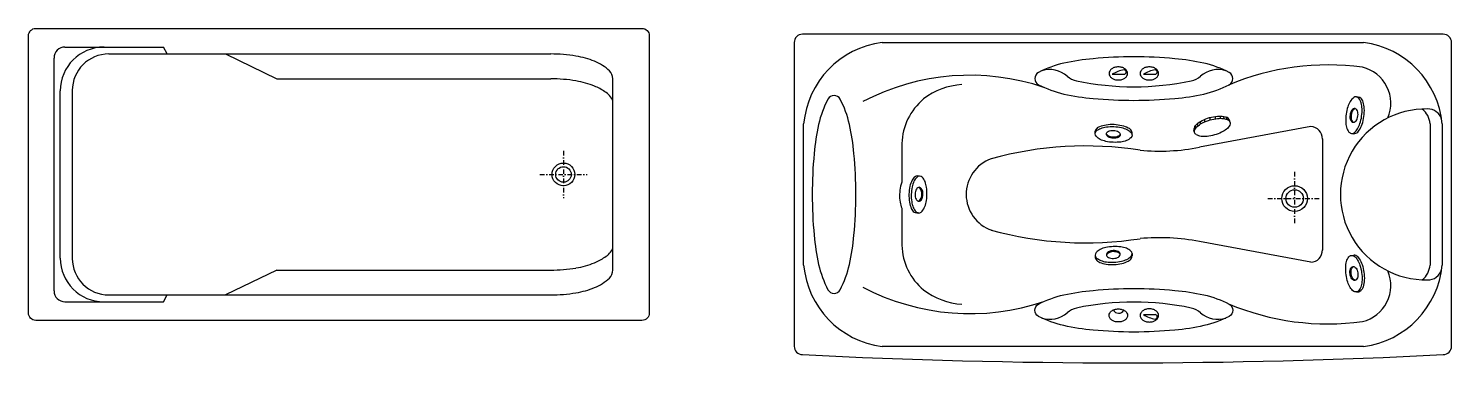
# Model space of a CAD drawing. Header units: millimetres. Extents: x 1333 to 16253, y 1167 to 12480.
# Drawn here: x 5888 to 9785, y 11552 to 12475 of the extents above; entities that cross this region are included whole.
import ezdxf

# ---------------------------------------------------------------- set-up
doc = ezdxf.new("R2010")
doc.units = ezdxf.units.MM
doc.linetypes.add('DASHDOT', pattern=[25.4, 12.7, -6.35, 0, -6.35])

# ---------------------------------------------------------------- blocks, each defined once
blk = doc.blocks.new('3')
at = {"color": 0}
for p, q in [((-2183.3, -2034.9), (-2183.3, -1396.9)), ((-2153.3, -1366.9), (-1883.3, -1366.9)), ((-2033.3, -1385.9), (-823.3, -1385.9)), ((-1873.3, -1385.9), (-1883.3, -1366.9)), ((-1713.3, -1385.9), (-1573.3, -1453.9)), ((-1573.3, -1453.9), (-823.3, -1453.9)), ((-653.3, -1977.9), (-653.3, -1453.9)), ((-2166.3, -1944.9), (-2166.3, -1486.9)), ((-2133.3, -1485.9), (-2133.3, -1945.9)), ((-1573.3, -1977.9), (-1713.3, -2045.9)), ((-1573.3, -1977.9), (-823.3, -1977.9)), ((-2153.3, -2064.9), (-1883.3, -2064.9)), ((-2033.3, -2045.9), (-823.3, -2045.9)), ((-1883.3, -2064.9), (-1873.3, -2045.9))]:
    blk.add_line(p, q, dxfattribs=at)
at = {"color": 0, "linetype": 'DASHDOT'}
for p, q in [((-788.3, -1650.9), (-788.3, -1780.9)), ((-853.3, -1715.9), (-723.3, -1715.9))]:
    blk.add_line(p, q, dxfattribs=at)
at = {"color": 0}
blk.add_lwpolyline([(-2233.3, -2115.9, -0.414214), (-2253.3, -2095.9), (-2253.3, -1335.9, -0.414214), (-2233.3, -1315.9), (-573.3, -1315.9, -0.414214), (-553.3, -1335.9), (-553.3, -2095.9, -0.414214), (-573.3, -2115.9)], format="xyb", close=True, dxfattribs=at)
for radius in [31.3, 21.3]:
    blk.add_circle((-788.3, -1715.9), radius, dxfattribs=at)
for centre, radius, start, end in [((-2153.3, -1396.9), 30, 90, 180), ((-2046.3, -1486.9), 120, 90, 180), ((-2033.3, -1485.9), 100, 90, 180), ((-823.3, -1810), 424.1, 80.5924, 90), ((-794, -1633.1), 244.7, 68.1986, 80.5924), ((-749.6, -1522.2), 125.3, 46.0001, 68.1986), ((-683.7, -1453.9), 30.4, 0, 46.0001), ((-823.3, -1878), 424.1, 80.5924, 90), ((-794, -1701.1), 244.7, 68.1986, 80.5924), ((-749.6, -1590.2), 125.3, 53.4212, 68.1986), ((-695.9, -1529.6), 45.2, 19.6447, 62.4529), ((-2046.3, -1944.9), 120, 180, 270), ((-2033.3, -1945.9), 100, 180, 270), ((-749.6, -1841.6), 125.3, 291.8014, 306.5788), ((-695.9, -1902.2), 45.2, 297.5471, 340.3553), ((-823.3, -1553.8), 424.1, 270, 279.4076), ((-794, -1730.7), 244.7, 279.4076, 291.8014), ((-683.7, -1977.9), 30.4, 313.9999, 0), ((-794, -1798.7), 244.7, 279.4076, 291.8014), ((-749.6, -1909.6), 125.3, 291.8014, 313.9999), ((-2153.3, -2034.9), 30, 180, 270), ((-823.3, -1621.8), 424.1, 270, 279.4076)]:
    blk.add_arc(centre, radius, start, end, dxfattribs=at)
blk = doc.blocks.new('4')
at = {"color": 0}
for p, q in [((1383, -1503.3), (1389.5, -1504.2)), ((995.5, -1557.2), (997.6, -1563.2)), ((667.6, -1604.2), (667.9, -1597.6)), ((939.8, -1601), (938, -1594.7)), ((1031.8, -1562.1), (1034, -1568.4)), ((1037.1, -1573.3), (1035.3, -1566.9)), ((768.7, -1608.6), (768.9, -1602)), ((1369.2, -1603.5), (1375.7, -1604.4)), ((187, -1720.3), (180.4, -1720.1)), ((184.2, -1821.4), (177.6, -1821.3)), ((667.6, -1937.1), (667.9, -1943.7)), ((768.7, -1932.7), (768.9, -1939.2)), ((1369.2, -1937.7), (1375.7, -1936.8)), ((1383, -2037.9), (1389.5, -2037))]:
    blk.add_line(p, q, dxfattribs=at)
at = {"color": 0, "linetype": 'DASHDOT'}
for p, q in [((1213.8, -1708.7), (1213.8, -1855)), ((1140.6, -1781.9), (1286.9, -1781.9))]:
    blk.add_line(p, q, dxfattribs=at)
at = {"color": 0}
for points in [[(-134, -1331.9, 0.414214), (-156.5, -1354.4), (-156.5, -2186.9, 0.414214), (-134, -2209.4, 0.025641), (1621, -2209.4, 0.414214), (1643.5, -2186.9), (1643.5, -1354.4, 0.414214), (1621, -1331.9)], [(1044.8, -1453.3, 0.277489), (1034.8, -1436.7, 0.068007), (965.4, -1411.1, 0.031418), (885.4, -1398.8, 0.022714), (773.7, -1393.7, 0.022714), (661.9, -1398.8, 0.031418), (581.9, -1411.1, 0.068007), (512.5, -1436.7, 0.277489), (502.5, -1453.3, 0.277489), (512.5, -1470, 0.068007), (581.9, -1495.5, 0.031418), (661.9, -1507.8, 0.022714), (773.7, -1512.9, 0.022714), (885.4, -1507.8, 0.031418), (965.4, -1495.5, 0.068007), (1034.8, -1470, 0.277489)], [(705.7, -1439.2, 0.133197), (707.4, -1445.7, 0.106752), (713.1, -1451.9, 0.082854), (721, -1455.7, 0.071388), (731.1, -1457.1, 0.071388), (741.1, -1455.7, 0.082854), (749, -1451.9, 0.106752), (754.7, -1445.7, 0.133197), (756.4, -1439.2, 0.133197), (754.7, -1432.6, 0.106752), (749, -1426.5, 0.082854), (741.1, -1422.6, 0.071388), (731.1, -1421.2, 0.071388), (721, -1422.6, 0.082854), (713.1, -1426.5, 0.106752), (707.4, -1432.6, 0.133197)], [(790.8, -1439.2, 0.133197), (792.5, -1445.7, 0.106752), (798.2, -1451.9, 0.082854), (806.1, -1455.7, 0.071388), (816.1, -1457.1, 0.071388), (826.2, -1455.7, 0.082854), (834.1, -1451.9, 0.106752), (839.7, -1445.7, 0.133197), (841.5, -1439.2, 0.133197), (839.7, -1432.6, 0.106752), (834.1, -1426.5, 0.082854), (826.2, -1422.6, 0.071388), (816.1, -1421.2, 0.071388), (806.1, -1422.6, 0.082854), (798.2, -1426.5, 0.106752), (792.5, -1432.6, 0.133197)], [(-47.4, -1499.5, 0.277489), (-64, -1509.5, 0.068007), (-89.5, -1578.9, 0.031418), (-101.9, -1658.9, 0.022714), (-107, -1770.6, 0.022714), (-101.9, -1882.4, 0.031418), (-89.5, -1962.3, 0.068007), (-64, -2031.7, 0.277489), (-47.4, -2041.7, 0.277489), (-30.7, -2031.7, 0.068007), (-5.2, -1962.3, 0.031418), (7.2, -1882.4, 0.022714), (12.3, -1770.6, 0.022714), (7.2, -1658.9, 0.031418), (-5.2, -1578.9, 0.068007), (-30.7, -1509.5, 0.277489)], [(1383, -1503.3, 0.195373), (1375.6, -1505.2, 0.099475), (1365.9, -1515.9, 0.057039), (1359.4, -1530.3, 0.043658), (1354.8, -1550.5, 0.043658), (1353.7, -1571.1, 0.057039), (1356.1, -1586.7, 0.099475), (1362.6, -1599.7, 0.195373), (1369.2, -1603.5, 0.195373), (1376.5, -1601.6, 0.099475), (1386.3, -1590.9, 0.057039), (1392.8, -1576.5, 0.043658), (1397.4, -1556.3, 0.043658), (1398.4, -1535.7, 0.057039), (1396.1, -1520.1, 0.099475), (1389.6, -1507.1, 0.195373)], [(768.7, -1608.6, -0.195373), (765.5, -1615.5, -0.099475), (753.2, -1623.1, -0.057039), (737.8, -1627, -0.043658), (717.2, -1627.9, -0.043658), (696.7, -1625.2, -0.057039), (681.7, -1620, -0.099475), (670.2, -1611.3, -0.195373), (667.6, -1604.2, -0.195373), (670.8, -1597.3, -0.099475), (683.1, -1589.6, -0.057039), (698.4, -1585.8, -0.043658), (719.1, -1584.9, -0.043658), (739.6, -1587.6, -0.057039), (754.5, -1592.7, -0.099475), (766.1, -1601.4, -0.195373)], [(698.3, -1605.2, -0.158719), (699.7, -1601.4, -0.106448), (704.3, -1597.7, -0.071544), (710.2, -1595.7, -0.057886), (717.9, -1595.2, -0.057886), (725.5, -1596.4, -0.071544), (731.3, -1598.9, -0.106448), (735.5, -1603, -0.158719), (736.5, -1606.9, -0.158719), (735.1, -1610.6, -0.106448), (730.6, -1614.3, -0.071544), (724.7, -1616.3, -0.057886), (717, -1616.9, -0.057886), (709.3, -1615.6, -0.071544), (703.6, -1613.1, -0.106448), (699.4, -1609, -0.158719)], [(1037.1, -1573.3, -0.195373), (1036.3, -1580.8, -0.099475), (1027, -1592, -0.057039), (1013.6, -1600.5, -0.043658), (994.3, -1607.8, -0.043658), (974, -1611.8, -0.057039), (958.2, -1611.6, -0.099475), (944.5, -1607, -0.195373), (939.8, -1601, -0.195373), (940.6, -1593.5, -0.099475), (949.9, -1582.3, -0.057039), (963.2, -1573.8, -0.043658), (982.5, -1566.4, -0.043658), (1002.8, -1562.5, -0.057039), (1018.7, -1562.7, -0.099475), (1032.4, -1567.3, -0.195373)], [(185.8, -1751.1, 0.158719), (182, -1752.2, 0.106448), (178, -1756.4, 0.071544), (175.5, -1762.2, 0.057886), (174.4, -1769.9, 0.057886), (175.1, -1777.6, 0.071544), (177.2, -1783.4, 0.106448), (181, -1787.9, 0.158719), (184.7, -1789.3, 0.158719), (188.5, -1788.1, 0.106448), (192.6, -1783.9, 0.071544), (195, -1778.1, 0.057886), (196.1, -1770.5, 0.057886), (195.4, -1762.8, 0.071544), (193.3, -1756.9, 0.106448), (189.5, -1752.4, 0.158719)], [(768.7, -1932.7, 0.195373), (765.5, -1925.8, 0.099475), (753.2, -1918.1, 0.057039), (737.8, -1914.3, 0.043658), (717.2, -1913.4, 0.043658), (696.7, -1916.1, 0.057039), (681.7, -1921.2, 0.099475), (670.2, -1929.9, 0.195373), (667.6, -1937.1, 0.195373), (670.8, -1944, 0.099475), (683.1, -1951.6, 0.057039), (698.4, -1955.5, 0.043658), (719.1, -1956.4, 0.043658), (739.6, -1953.7, 0.057039), (754.5, -1948.5, 0.099475), (766.1, -1939.8, 0.195373)], [(1383, -2037.9, -0.195373), (1375.6, -2036.1, -0.099475), (1365.9, -2025.3, -0.057039), (1359.4, -2010.9, -0.043658), (1354.8, -1990.8, -0.043658), (1353.7, -1970.2, -0.057039), (1356.1, -1954.5, -0.099475), (1362.6, -1941.5, -0.195373), (1369.2, -1937.7, -0.195373), (1376.5, -1939.6, -0.099475), (1386.3, -1950.3, -0.057039), (1392.8, -1964.7, -0.043658), (1397.4, -1984.9, -0.043658), (1398.4, -2005.5, -0.057039), (1396.1, -2021.2, -0.099475), (1389.6, -2034.1, -0.195373)], [(1373.7, -1968.2, -0.158719), (1377.6, -1968.9, -0.106448), (1382.1, -1972.6, -0.071544), (1385.1, -1978.1, -0.057886), (1387.1, -1985.6, -0.057886), (1387.2, -1993.3, -0.071544), (1385.8, -1999.4, -0.106448), (1382.5, -2004.3, -0.158719), (1378.9, -2006, -0.158719), (1375, -2005.3, -0.106448), (1370.5, -2001.5, -0.071544), (1367.5, -1996.1, -0.057886), (1365.5, -1988.6, -0.057886), (1365.4, -1980.8, -0.071544), (1366.8, -1974.7, -0.106448), (1370.1, -1969.9, -0.158719)], [(1044.8, -2087.9, -0.277489), (1034.8, -2104.6, -0.068007), (965.4, -2130.1, -0.031418), (885.4, -2142.5, -0.022714), (773.7, -2147.6, -0.022714), (661.9, -2142.5, -0.031418), (581.9, -2130.1, -0.068007), (512.5, -2104.6, -0.277489), (502.5, -2087.9, -0.277489), (512.5, -2071.3, -0.068007), (581.9, -2045.8, -0.031418), (661.9, -2033.4, -0.022714), (773.7, -2028.3, -0.022714), (885.4, -2033.4, -0.031418), (965.4, -2045.8, -0.068007), (1034.8, -2071.3, -0.277489)], [(705.7, -2102.1, -0.133197), (707.4, -2095.6, -0.106752), (713.1, -2089.4, -0.082854), (721, -2085.6, -0.071388), (731.1, -2084.1, -0.071388), (741.1, -2085.6, -0.082854), (749, -2089.4, -0.106752), (754.7, -2095.6, -0.133197), (756.4, -2102.1, -0.133197), (754.7, -2108.6, -0.106752), (749, -2114.8, -0.082854), (741.1, -2118.6, -0.071388), (731.1, -2120, -0.071388), (721, -2118.6, -0.082854), (713.1, -2114.8, -0.106752), (707.4, -2108.6, -0.133197)]]:
    blk.add_lwpolyline(points, format="xyb", close=True, dxfattribs=at)
for points in [[(84.3, -1354.4), (1402.8, -1354.4)], [(714.5, -1441.4), (746.7, -1441.4)], [(799.6, -1441.4), (831.8, -1441.4)], [(1009.2, -1556.1), (1011.3, -1562.2)], [(1018.3, -1556.8), (1020.5, -1563)], [(1026, -1558.5), (1028.3, -1565.3)], [(-130.6, -1964.1), (-130.6, -1577.1)], [(938.8, -1587.6), (940.5, -1593.7)], [(941.7, -1582.3), (943.6, -1588.8)], [(947.1, -1577), (948.9, -1583.1)], [(1257.8, -1584.7), (953.5, -1641.2)], [(954.4, -1571.8), (956.1, -1577.8)], [(966.4, -1565.5), (968.1, -1571.6)], [(980.8, -1560.3), (982.5, -1566.4)], [(1585, -1577.1), (1585, -1964.1)], [(1617.6, -1577.1), (1617.6, -1964.1)], [(138.3, -1631.2), (138.3, -1737.2)], [(1290.3, -1618.7), (1290.3, -1923)], [(138.3, -1808.1), (138.3, -1910)], [(1257.8, -1956.6), (953.5, -1900)], [(799.6, -2099.9), (831.8, -2099.9)], [(1402.8, -2186.9), (84.3, -2186.9)]]:
    blk.add_lwpolyline(points, dxfattribs=at)
for points in [[(1386.7, -1599.9, 0.040111), (1390.9, -1594.4, 0.061877), (1398.6, -1578.5, 0.048131), (1403.7, -1557.2, 0.048131), (1404.6, -1535.3, 0.061877), (1401.5, -1517.9, 0.040111), (1398.9, -1511.5, 0.182518)], [(940.9, -1583.2, -0.040111), (945.7, -1578.2, -0.061877), (960.4, -1568.3, -0.048131), (980.8, -1560.3, -0.048131), (1002.3, -1556.4, -0.061877), (1020, -1557, -0.040111), (1026.7, -1558.7, -0.182518)], [(1380.4, -1535.6, 0.098425), (1378, -1536.3, 0.106448), (1373.5, -1540.1, 0.071544), (1370.5, -1545.6, 0.057886), (1368.5, -1553.1, 0.057886), (1368.4, -1560.8, 0.071544), (1369.8, -1566.9, 0.106448), (1373.1, -1571.8, 0.098425), (1375.2, -1573.1, 0.158719)], [(674.3, -1587.6, -0.040111), (680.4, -1584.4, -0.061877), (697.5, -1579.7, -0.048131), (719.4, -1578.5, -0.048131), (741, -1581.6, -0.061877), (757.6, -1587.8, -0.040111), (763.4, -1591.5, -0.182518)], [(736.4, -1605.3, -0.098425), (735.3, -1607.6, -0.106448), (730.7, -1611.3, -0.071544), (724.8, -1613.3, -0.057886), (717.1, -1613.8, -0.057886), (709.5, -1612.6, -0.071544), (703.7, -1610.1, -0.106448), (699.5, -1606, -0.098425), (698.6, -1603.7, -0.158719)], [(138.3, -1737.2, 0.040765), (134.8, -1748.4, 0.048131), (132.1, -1770.1, 0.048131), (133.6, -1792, 0.058621), (138.3, -1808.1, 0.040111)], [(169.9, -1725.8, 0.040111), (166.4, -1731.7, 0.061877), (160.4, -1748.4, 0.048131), (157.7, -1770.1, 0.048131), (159.2, -1792, 0.061877), (164.2, -1808.9, 0.040111), (167.5, -1815, 0.182518)], [(183.2, -1789, 0.098425), (185.5, -1788, 0.106448), (189.5, -1783.8, 0.071544), (192, -1778, 0.057886), (193.1, -1770.4, 0.057886), (192.4, -1762.7, 0.071544), (190.3, -1756.8, 0.106448), (186.5, -1752.3, 0.098425), (184.3, -1751.2, 0.158719)], [(736.4, -1935.9, 0.098425), (735.3, -1933.7, 0.106448), (730.7, -1930, 0.071544), (724.8, -1927.9, 0.057886), (717.1, -1927.4, 0.057886), (709.5, -1928.6, 0.071544), (703.7, -1931.2, 0.106448), (699.5, -1935.2, 0.098425), (698.6, -1937.6, 0.158719)], [(1386.7, -1941.3, -0.040111), (1390.9, -1946.8, -0.061877), (1398.6, -1962.7, -0.048131), (1403.7, -1984, -0.048131), (1404.6, -2005.9, -0.061877), (1401.5, -2023.3, -0.040111), (1398.9, -2029.7, -0.182518)], [(674.3, -1953.7, 0.040111), (680.4, -1956.8, 0.061877), (697.5, -1961.6, 0.048131), (719.4, -1962.7, 0.048131), (741, -1959.7, 0.061877), (757.6, -1953.4, 0.040111), (763.4, -1949.8, 0.182518)], [(1380.4, -2005.6, -0.098425), (1378, -2004.9, -0.106448), (1373.5, -2001.1, -0.071544), (1370.5, -1995.6, -0.057886), (1368.5, -1988.2, -0.057886), (1368.4, -1980.4, -0.071544), (1369.8, -1974.3, -0.106448), (1373.1, -1969.5, -0.098425), (1375.2, -1968.1, -0.158719)]]:
    blk.add_lwpolyline(points, format="xyb", dxfattribs=at)
for radius in [35.2, 24]:
    blk.add_circle((1213.8, -1781.9), radius, dxfattribs=at)
for centre, radius, start, end in [((115.2, -1599.3), 246.8, 97.2072, 174.8547), ((1371.8, -1599.3), 246.8, 5.1453, 82.7928), ((543.7, -1500.2), 71.7, 48.3246, 107.7609), ((761.2, -1517.1), 88.9, 99.3905, 121.6415), ((746.6, -1435.3), 6.01, 271.3141, 89.0129), ((846.3, -1517.1), 88.9, 99.3905, 121.6415), ((831.7, -1435.3), 6.01, 271.3141, 89.0129), ((1003.6, -1500.2), 71.7, 72.2391, 131.6754), ((1305.3, -2118), 702.1, 82.2777, 112.8329), ((1376.3, -1520.8), 101.2, 336.5584, 76.6797), ((325.2, -2077.3), 633.1, 71.3646, 117.6109), ((316.9, -1666.3), 197.2, 94.0963, 127.1338), ((631, -1399.3), 61.7, 230.0503, 256.5465), ((773.7, -716.1), 759.7, 258.0718, 281.9282), ((916.3, -1399.3), 61.7, 283.4535, 309.9497), ((302, -1635.6), 163.8, 129.4664, 178.4671), ((1384.2, -1520.6), 17.3, 31.8615, 72.0798), ((1019.7, -1574.5), 17.3, 25.9632, 66.1815), ((1573.3, -1770.6), 234.1, 88.8514, 271.1486), ((1398.7, -1557.3), 33.5, 172.1313, 185.3831), ((1398.7, -1557.3), 33.5, 158.8795, 172.1313), ((1388, -1553.1), 22, 142.5108, 158.8795), ((1381.6, -1548.2), 13.9, 118.2062, 142.5108), ((1378, -1541.6), 6.42, 82.1313, 118.2062), ((1378, -1541.6), 6.42, 46.0564, 82.1313), ((1372.8, -1547), 13.9, 21.7518, 46.0564), ((1353.9, -1551.1), 33.5, 338.8795, 352.1313), ((1365.3, -1550), 22, 5.3831, 21.7518), ((1353.9, -1551.1), 33.5, 352.1313, 5.3831), ((1525, -1583.1), 60.3, 5.7052, 50.2942), ((1579, -1575.2), 38.7, 16.0405, 91.4689), ((684.8, -1601.3), 17.3, 127.2185, 167.4368), ((751.8, -1604.3), 17.3, 7.5398, 47.7581), ((955.2, -1592.9), 17.3, 145.6419, 185.8602), ((1256.4, -1618.5), 33.8, 359.5335, 87.6476), ((1387.3, -1558.3), 22, 185.3831, 201.7518), ((1379.8, -1561.3), 13.9, 201.7518, 226.0564), ((1374.6, -1566.7), 6.42, 226.0564, 262.1313), ((1374.6, -1566.7), 6.42, 262.1313, 298.2062), ((1371, -1560.1), 13.9, 298.2062, 322.5108), ((1364.6, -1555.2), 22, 322.5108, 338.8795), ((1375, -1587.1), 17.3, 272.1828, 312.4011), ((418.4, -1770.6), 103.9, 110.0128, 250.8458), ((641.2, -2604.8), 967, 81.1195, 105.4981), ((844, -1090.2), 561.8, 264.5337, 281.2395), ((282.5, -1773.6), 118.5, 168.424, 178.4233), ((234.6, -1763.7), 69.6, 155.3658, 168.424), ((182.9, -1737.2), 17.3, 98.4748, 138.6931), ((204.8, -1750.1), 36.8, 132.6425, 155.3658), ((186.7, -1730.4), 10.1, 88.4233, 132.6425), ((186.7, -1730.4), 10.1, 44.2042, 88.4233), ((167.5, -1749), 36.8, 21.4809, 44.2042), ((137, -1761.1), 69.6, 8.4227, 21.4809), ((88.6, -1768.2), 118.5, 358.4233, 8.4227), ((282.5, -1773.6), 118.5, 178.4233, 188.4227), ((234.2, -1780.7), 69.6, 188.4227, 201.4809), ((136.5, -1778), 69.6, 335.3658, 348.424), ((88.6, -1768.2), 118.5, 348.424, 358.4233), ((181.1, -1804.3), 17.3, 218.1536, 258.3719), ((203.6, -1792.7), 36.8, 201.4809, 224.2042), ((184.4, -1811.4), 10.1, 224.2042, 268.4233), ((184.4, -1811.4), 10.1, 268.4233, 312.6425), ((166.4, -1791.7), 36.8, 312.6425, 335.3658), ((641.2, -936.4), 967, 254.5019, 278.8805), ((844, -2451), 561.8, 78.7605, 95.4663), ((302, -1905.6), 163.8, 181.5329, 230.5336), ((684.8, -1939.9), 17.3, 192.5632, 232.7815), ((704.8, -1935.8), 6.42, 146.4368, 182.5117), ((704.8, -1935.8), 6.42, 182.5117, 218.5866), ((711, -1939.9), 13.9, 122.1322, 146.4368), ((710.6, -1931.1), 13.9, 218.5866, 242.8912), ((715.3, -1946.8), 22, 105.7635, 122.1322), ((714.3, -1923.9), 22, 242.8912, 259.2599), ((718.4, -1957.8), 33.5, 92.5117, 105.7635), ((716.4, -1912.6), 33.5, 259.2599, 272.5117), ((718.4, -1957.8), 33.5, 79.2599, 92.5117), ((716.4, -1912.6), 33.5, 272.5117, 285.7635), ((720.6, -1946.5), 22, 62.8912, 79.2599), ((719.6, -1923.7), 22, 285.7635, 302.1322), ((724.3, -1939.3), 13.9, 38.5866, 62.8912), ((723.9, -1930.5), 13.9, 302.1322, 326.4368), ((730.1, -1934.7), 6.42, 2.5117, 38.5866), ((730.1, -1934.7), 6.42, 326.4368, 2.5117), ((751.8, -1937), 17.3, 312.2419, 352.4602), ((1256.4, -1922.8), 33.8, 272.3524, 0.4665), ((1375, -1954.1), 17.3, 47.5989, 87.8172), ((115.2, -1942), 246.8, 185.1453, 262.7928), ((1376.3, -2020.5), 101.2, 283.3203, 23.4416), ((1371.8, -1942), 246.8, 277.2072, 354.8547), ((1525, -1958.1), 60.3, 309.7058, 354.2948), ((1579, -1966), 38.7, 268.5311, 343.9595), ((325.2, -1464), 633.1, 242.3891, 288.6354), ((316.9, -1874.9), 197.2, 232.8662, 265.9037), ((1384.2, -2020.6), 17.3, 287.9202, 328.1385), ((543.7, -2041), 71.7, 252.2391, 311.6754), ((631, -2141.9), 61.7, 103.4535, 129.9497), ((773.7, -2825.2), 759.7, 78.0718, 101.9282), ((731.7, -2079.2), 16.9, 208.2185, 329.8811), ((803.7, -2102.1), 12.9, 149.652, 180), ((803.7, -2102.1), 12.9, 180, 210.348), ((809.7, -2105.6), 19.8, 125.2787, 149.652), ((813.6, -2111.1), 26.6, 106.3331, 125.2787), ((846.3, -2024.2), 88.9, 238.3585, 260.6095), ((816.1, -2119.9), 35.8, 90, 106.3331), ((816.1, -2119.9), 35.8, 73.6669, 90), ((818.7, -2111.1), 26.6, 54.7213, 73.6669), ((831.7, -2105.9), 6.01, 270.9871, 88.6859), ((822.6, -2105.6), 19.8, 30.348, 54.7213), ((828.6, -2102.1), 12.9, 0, 30.348), ((828.6, -2102.1), 12.9, 329.652, 0), ((916.3, -2141.9), 61.7, 50.0503, 76.5465), ((1003.6, -2041), 71.7, 228.3246, 287.7609), ((1305.3, -1423.2), 702.1, 247.1671, 277.7223), ((809.7, -2098.6), 19.8, 210.348, 234.7213), ((813.6, -2093), 26.6, 234.7213, 253.6669), ((816.1, -2084.3), 35.8, 253.6669, 270), ((816.1, -2084.3), 35.8, 270, 286.3331), ((818.7, -2093), 26.6, 286.3331, 305.2787), ((822.6, -2098.6), 19.8, 305.2787, 329.652)]:
    blk.add_arc(centre, radius, start, end, dxfattribs=at)

msp = doc.modelspace()

# ---------------------------------------------------------------- block references
for name in ['3', '4']:
    msp.add_blockref(name, (8141.6, 13791.1))

doc.saveas('drawing.dxf')
